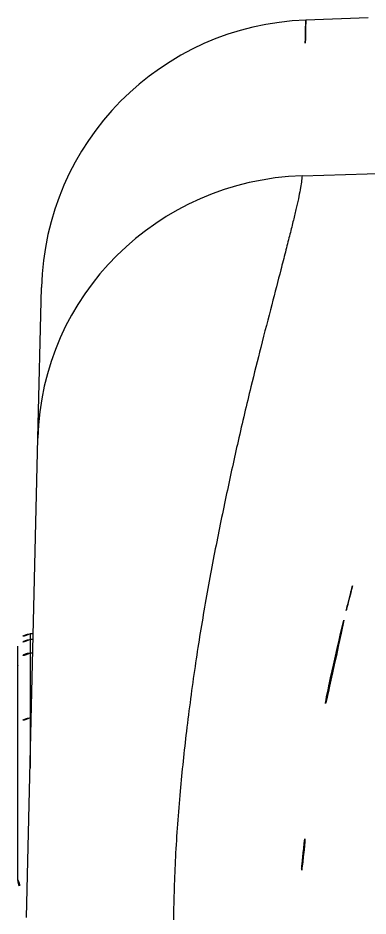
# Model space of a CAD drawing. Extents: x 16296660632 to 16296680496, y -37409619871 to -37409616057.
# Drawn here: x 16296679192.7 to 16296679215.7, y -37409616755.5 to -37409616696.5 of the extents above; entities that cross this region are included whole.
import ezdxf

# ---------------------------------------------------------------- set-up
doc = ezdxf.new("R2010")
doc.units = 0
doc.header["$LTSCALE"] = 10
doc.header["$MEASUREMENT"] = 0
for name, color, linetype in [('BACK_CASE_DADA_2', 7, 'CONTINUOUS'), ('MIDDLE_CASE_DADA', 7, 'CONTINUOUS'), ('SENSOR_WINDOW_RE', 7, 'CONTINUOUS')]:
    doc.layers.add(name, color=color, linetype=linetype)

msp = doc.modelspace()

# ---------------------------------------------------------------- linework, layer by layer
at = {"layer": 'BACK_CASE_DADA_2', "color": 7, "linetype": 'Continuous', "ltscale": 25.4}
for centre, radius, start, end in [((16296679336.730221, -37409616766.016441), 126.274126, 158.57893126, 165.21030295), ((16296679330.28425, -37409616764.228012), 119.585211, 165.25051324, 165.85633164), ((16296679333.508101, -37409616765.041718), 122.91017, 165.85588106, 166.3534631), ((16296679328.240459, -37409616763.808769), 117.500354, 166.3314365, 173.45678301), ((16296679326.73579, -37409616763.620216), 115.983998, 173.46426547, 175.98033148)]:
    msp.add_arc(centre, radius, start, end, dxfattribs=at)
msp.add_open_spline([(16296679214.324051, -37409616735.007217), (16296679214.42761, -37409616734.596397), (16296679214.532921, -37409616734.187714), (16296679214.639669, -37409616733.782059), (16296679214.639681, -37409616733.782043), (16296679214.63969, -37409616733.782013)], degree=3, knots=[0, 0, 0, 0, 0.999940809, 0.999940809, 1, 1, 1, 1], dxfattribs=at)
at = {"layer": 'MIDDLE_CASE_DADA', "color": 7, "linetype": 'Continuous', "ltscale": 25.4}
for p, q in [((16296679215.65914, -37409616696.469322), (16296679211.566919, -37409616696.612228)), ((16296679211.328449, -37409616706.842323), (16296679222.354401, -37409616706.523613)), ((16296679193.969509, -37409616724.080887), (16296679194.20542, -37409616714.17263)), ((16296679193.219549, -37409616755.579269), (16296679193.969509, -37409616724.080887)), ((16296679211.505541, -37409616750.418869), (16296679211.51618, -37409616750.591057))]:
    msp.add_line(p, q, dxfattribs=at)
for centre, radius, start, end in [((16296679212.200319, -37409616714.601082), 18, 91.99996005, 178.63601784), ((16296679336.730221, -37409616766.016441), 126.274126, 158.57893126, 165.21030295), ((16296679328.20459, -37409616763.802383), 117.463989, 166.33053535, 173.45766403), ((16296679326.73571, -37409616763.620216), 115.983917, 173.46426547, 175.98033148), ((16296679319.364071, -37409616763.610611), 108.630915, 173.11654605, 175.7129799)]:
    msp.add_arc(centre, radius, start, end, dxfattribs=at)
msp.add_ellipse((16296679211.964279, -37409616724.509354), major_axis=(17.994761, -0.428647), ratio=0.98208264, start_param=1.6295176, end_param=3.141603556, dxfattribs=at)
msp.add_open_spline([(16296679211.57173, -37409616696.612061), (16296679211.571711, -37409616696.612831), (16296679211.48999, -37409616700.051064), (16296679211.328449, -37409616706.842323)], degree=3, dxfattribs=at)
msp.add_open_spline([(16296679211.328449, -37409616706.842323), (16296679211.316219, -37409616706.973671), (16296679211.291149, -37409616707.240257), (16296679211.205601, -37409616707.747368), (16296679211.08527, -37409616708.346649), (16296679210.9268, -37409616709.051468), (16296679210.7316, -37409616709.865448), (16296679210.4998, -37409616710.79467), (16296679210.23181, -37409616711.844261), (16296679209.854059, -37409616713.306587), (16296679209.32399, -37409616715.338028), (16296679208.65872, -37409616717.924637), (16296679207.90815, -37409616720.913887), (16296679207.151079, -37409616724.113853), (16296679206.37072, -37409616727.687592), (16296679205.618151, -37409616731.329323), (16296679204.908039, -37409616735.130966), (16296679204.271191, -37409616739.141548), (16296679203.72505, -37409616743.194572), (16296679203.28377, -37409616747.383926), (16296679202.974911, -37409616751.523468), (16296679202.902781, -37409616754.354477), (16296679202.867729, -37409616755.730026)], degree=3, knots=[0, 0, 0, 0, 0.028466058, 0.05776831, 0.087917501, 0.118923515, 0.150795452, 0.183541705, 0.217170029, 0.2516876, 0.312443234, 0.378116425, 0.433737994, 0.503962357, 0.566641257, 0.629351357, 0.692097995, 0.753630939, 0.818702228, 0.877213131, 0.940339028, 1, 1, 1, 1], dxfattribs=at)
at = {"layer": 'SENSOR_WINDOW_RE', "color": 7, "linetype": 'Continuous', "ltscale": 25.4}
for p, q in [((16296679193.663219, -37409616736.945236), (16296679193.45237, -37409616736.947083)), ((16296679193.45237, -37409616736.947083), (16296679193.45237, -37409616737.325562)), ((16296679193.6542, -37409616737.323807), (16296679193.45237, -37409616737.325562)), ((16296679193.45237, -37409616737.325562), (16296679193.45237, -37409616738.205467)), ((16296679192.659361, -37409616738.124542), (16296679192.659361, -37409616737.747047)), ((16296679192.659361, -37409616739.005432), (16296679192.659361, -37409616738.124542)), ((16296679193.633249, -37409616738.203888), (16296679193.45237, -37409616738.205467)), ((16296679193.45237, -37409616738.218811), (16296679193.45237, -37409616738.205467)), ((16296679193.632931, -37409616738.217239), (16296679193.45237, -37409616738.218811)), ((16296679193.45237, -37409616738.218811), (16296679193.45237, -37409616742.470337)), ((16296679192.659361, -37409616739.005432), (16296679192.659361, -37409616739.016922)), ((16296679192.659361, -37409616743.26059), (16296679192.659361, -37409616739.016922)), ((16296679193.45237, -37409616742.470337), (16296679193.45237, -37409616745.761864)), ((16296679192.659361, -37409616753.109718), (16296679192.659361, -37409616743.26059))]:
    msp.add_line(p, q, dxfattribs=at)
for centre, radius, start, end in [((16296679193.458851, -37409616738.125038), 0.799498, 90.46434759, 179.9645923), ((16296679193.45936, -37409616737.747047), 0.8, 90.49997623, 180), ((16296679193.45936, -37409616739.005432), 0.8, 90.49997623, 180), ((16296679193.454439, -37409616743.265442), 0.795101, 90.14895243, 179.65029199), ((16296679193.45936, -37409616753.109718), 0.8, 180, 255.39049581)]:
    msp.add_arc(centre, radius, start, end, dxfattribs=at)
msp.add_ellipse((16296679193.45936, -37409616739.016922), major_axis=(-0.8, 0), ratio=0.997684243, start_param=4.721115627, end_param=6.283185307, dxfattribs=at)

doc.saveas('drawing.dxf')
